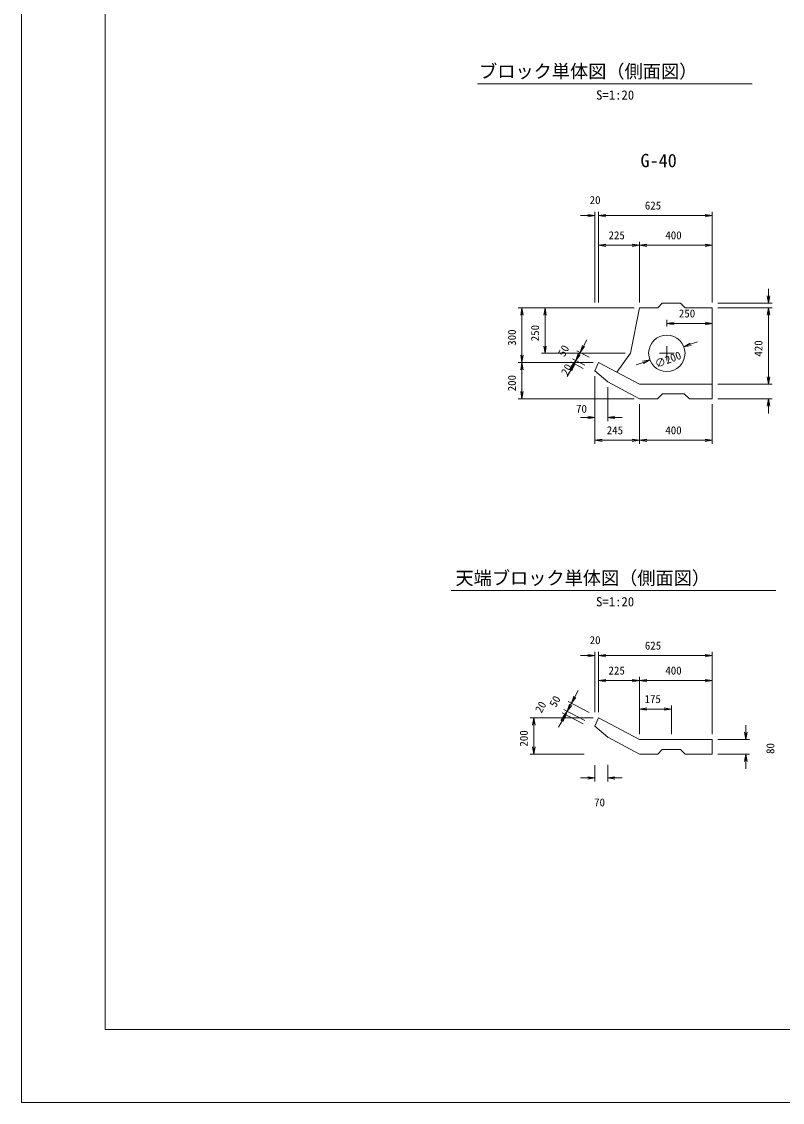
# Model space of a CAD drawing. Units: millimetres, scale not verified, with parts at other scales. Extents: x 0 to 84100, y 0 to 59400.
# Drawn here: x 0 to 20918, y 0 to 29700 of the extents above; entities that cross this region are included whole.
import ezdxf
from ezdxf.enums import TextEntityAlignment as Align

# ---------------------------------------------------------------- set-up
doc = ezdxf.new("R2010")
doc.units = ezdxf.units.MM
doc.header["$LTSCALE"] = 100
for name, color, linetype, lineweight in [('D-STR-DIM（寸法）', 7, 'Continuous', 18), ('D-STR（構造物外形線）', 1, 'Continuous', 18), ('D-TTL(外枠）', 2, 'Continuous', 18), ('D-TTL-LINE（枠内）', 2, 'Continuous', 18), ('DEFPOINTS_2', 8, 'Continuous', 18)]:
    doc.layers.add(name, color=color, linetype=linetype, lineweight=lineweight)
doc.layers.add('D-TTL-TXT（文字）', color=7, linetype='Continuous')
doc.styles.add('ＭＳ ゴシック', font='')
doc.styles.get('ＭＳ ゴシック').set_extended_font_data('MS Gothic')

msp = doc.modelspace()

# ---------------------------------------------------------------- linework, layer by layer
at = {"layer": 'D-STR-DIM（寸法）'}
for p, q in [((15565.7, 24370.3), (15365.7, 24370.3)), ((15565.7, 24403.7), (15765.7, 24370.3)), ((15765.7, 24370.3), (15565.7, 24337)), ((15765.7, 24370.3), (15565.7, 24370.3)), ((15765.7, 21984.8), (15765.7, 24470.3)), ((15865.7, 21984.8), (15865.7, 24470.3)), ((15865.7, 21984.8), (15865.7, 24470.3)), ((15865.7, 24370.3), (16065.7, 24403.7)), ((15865.7, 24370.3), (16065.7, 24403.7)), ((16065.7, 24337), (15865.7, 24370.3)), ((15865.7, 24370.3), (16065.7, 24370.3)), ((16065.7, 24337), (15865.7, 24370.3)), ((15865.7, 24370.3), (16065.7, 24370.3)), ((16065.7, 24370.3), (16265.7, 24370.3)), ((18790.7, 24370.3), (16065.7, 24370.3)), ((18790.7, 24403.7), (18990.7, 24370.3)), ((18990.7, 24370.3), (18790.7, 24337)), ((18990.7, 24370.3), (18790.7, 24370.3)), ((18990.7, 21984.8), (18990.7, 24470.3)), ((15865.7, 21984.8), (15865.7, 23652.3)), ((15865.7, 23552.3), (16065.7, 23585.6)), ((16065.7, 23519), (15865.7, 23552.3)), ((15865.7, 23552.3), (16065.7, 23552.3)), ((16790.7, 23552.3), (16065.7, 23552.3)), ((16790.7, 23585.6), (16990.7, 23552.3)), ((16990.7, 23552.3), (16790.7, 23519)), ((16990.7, 23552.3), (16790.7, 23552.3)), ((16990.7, 21984.8), (16990.7, 23652.3)), ((16990.7, 21984.8), (16990.7, 23652.3)), ((16990.7, 23552.3), (17190.7, 23585.6)), ((17190.7, 23519), (16990.7, 23552.3)), ((16990.7, 23552.3), (17190.7, 23552.3)), ((18790.7, 23552.3), (17190.7, 23552.3)), ((18790.7, 23585.6), (18990.7, 23552.3)), ((18990.7, 23552.3), (18790.7, 23519)), ((18990.7, 23552.3), (18790.7, 23552.3)), ((18990.7, 21984.8), (18990.7, 23652.3)), ((20536.6, 22159.8), (20536.6, 22359.8)), ((20536.6, 21959.8), (20503.2, 22159.8)), ((20569.9, 22159.8), (20536.6, 21959.8)), ((20536.6, 21959.8), (20536.6, 22159.8)), ((16840.7, 21834.8), (13657.5, 21834.8)), ((13724.2, 21634.8), (13757.5, 21834.8)), ((13757.5, 21834.8), (13790.9, 21634.8)), ((13757.5, 21834.8), (13757.5, 21634.8)), ((16840.7, 21834.8), (14292.8, 21834.8)), ((14359.5, 21634.8), (14392.8, 21834.8)), ((14392.8, 21834.8), (14426.2, 21634.8)), ((14392.8, 21834.8), (14392.8, 21634.8)), ((19140.7, 21959.8), (20636.6, 21959.8)), ((19140.7, 21834.8), (20636.6, 21834.8)), ((19140.7, 21834.8), (20636.6, 21834.8)), ((20503.2, 21634.8), (20536.6, 21834.8)), ((20503.2, 21634.8), (20536.6, 21834.8)), ((20536.6, 21834.8), (20569.9, 21634.8)), ((20536.6, 21834.8), (20536.6, 21634.8)), ((20536.6, 21834.8), (20569.9, 21634.8)), ((20536.6, 21834.8), (20536.6, 21634.8)), ((13757.5, 21634.8), (13757.5, 20534.8)), ((14392.8, 21634.8), (14392.8, 20784.8)), ((17740.7, 21319.8), (17740.7, 21504.1)), ((17740.7, 21404.1), (17940.7, 21437.4)), ((17940.7, 21370.8), (17740.7, 21404.1)), ((17740.7, 21404.1), (17940.7, 21404.1)), ((17940.7, 21404.1), (18790.7, 21404.1)), ((18790.7, 21437.4), (18990.7, 21404.1)), ((18990.7, 21404.1), (18790.7, 21370.8)), ((18990.7, 21404.1), (18790.7, 21404.1)), ((18990.7, 20734.8), (18990.7, 21504.1)), ((20536.6, 21634.8), (20536.6, 21434.8)), ((20536.6, 21634.8), (20536.6, 19934.8)), ((15355.8, 20606.8), (15420.5, 20798.9)), ((15449.9, 20783.2), (15544, 20959.7)), ((18208.1, 20762.4), (18383.2, 20864.6)), ((18208.1, 20762.4), (18395, 20833.4)), ((18406.9, 20802.2), (18208.1, 20762.4)), ((18395, 20833.4), (18582, 20904.4)), ((13757.5, 20334.8), (13724.2, 20534.8)), ((13790.9, 20534.8), (13757.5, 20334.8)), ((13757.5, 20334.8), (13757.5, 20534.8)), ((16590.7, 20584.8), (14292.8, 20584.8)), ((14392.8, 20584.8), (14359.5, 20784.8)), ((14426.2, 20784.8), (14392.8, 20584.8)), ((14392.8, 20584.8), (14392.8, 20784.8)), ((15238.2, 20386.2), (15302.9, 20578.3)), ((15238.2, 20386.2), (15332.3, 20562.6)), ((15361.7, 20547), (15238.2, 20386.2)), ((15601, 20476), (15267.6, 20653.8)), ((15332.3, 20562.6), (15426.4, 20739.1)), ((15355.8, 20606.8), (15449.9, 20783.2)), ((15479.3, 20767.5), (15355.8, 20606.8)), ((17540.7, 20584.8), (17940.7, 20584.8)), ((17740.7, 20384.8), (17740.7, 20784.8)), ((15715.7, 20334.8), (13657.5, 20334.8)), ((15715.7, 20334.8), (13657.5, 20334.8)), ((13724.2, 20134.8), (13757.5, 20334.8)), ((13757.5, 20334.8), (13790.9, 20134.8)), ((13757.5, 20334.8), (13757.5, 20134.8)), ((15144.1, 20209.7), (15049.9, 20033.2)), ((15068.2, 20138.4), (15191.8, 20299.2)), ((15191.8, 20299.2), (15097.7, 20122.7)), ((15436.9, 20168.4), (15103.5, 20346.2)), ((15114.6, 20225.4), (15238.2, 20386.2)), ((15191.8, 20299.2), (15127.1, 20107)), ((15238.2, 20386.2), (15144.1, 20209.7)), ((15483.3, 20255.4), (15149.9, 20433.2)), ((15483.3, 20255.4), (15149.9, 20433.2)), ((15238.2, 20386.2), (15173.5, 20194)), ((17086.3, 20336.3), (16899.3, 20265.3)), ((17074.4, 20367.4), (17273.2, 20407.3)), ((17273.2, 20407.3), (17086.3, 20336.3)), ((17273.2, 20407.3), (17098.1, 20305.1)), ((13757.5, 20134.8), (13757.5, 19534.8)), ((15097.7, 20122.7), (15003.5, 19946.2)), ((15765.7, 19954.8), (15765.7, 18093.8)), ((20536.6, 19734.8), (20503.2, 19934.8)), ((20536.6, 19734.8), (20503.2, 19934.8)), ((20536.6, 19934.8), (20536.6, 20134.8)), ((20569.9, 19934.8), (20536.6, 19734.8)), ((20536.6, 19734.8), (20536.6, 19934.8)), ((20569.9, 19934.8), (20536.6, 19734.8)), ((20536.6, 19734.8), (20536.6, 19934.8)), ((16115.7, 19653.6), (16115.7, 18721.8)), ((19140.7, 19734.8), (20636.6, 19734.8)), ((19140.7, 19734.8), (20636.6, 19734.8)), ((16840.7, 19334.8), (13657.5, 19334.8)), ((13757.5, 19334.8), (13724.2, 19534.8)), ((13790.9, 19534.8), (13757.5, 19334.8)), ((13757.5, 19334.8), (13757.5, 19534.8)), ((19140.7, 19334.8), (20636.6, 19334.8)), ((20503.2, 19134.8), (20536.6, 19334.8)), ((20536.6, 19334.8), (20569.9, 19134.8)), ((20536.6, 19334.8), (20536.6, 19134.8)), ((15765.7, 19184.8), (15765.7, 18721.8)), ((16990.7, 19184.8), (16990.7, 18093.8)), ((16990.7, 19184.8), (16990.7, 18093.8)), ((18990.7, 19184.8), (18990.7, 18093.8)), ((20536.6, 19134.8), (20536.6, 18934.8)), ((15565.7, 18821.8), (15365.7, 18821.8)), ((15565.7, 18855.2), (15765.7, 18821.8)), ((15765.7, 18821.8), (15565.7, 18788.5)), ((15765.7, 18821.8), (15565.7, 18821.8)), ((16115.7, 18821.8), (16315.7, 18855.2)), ((16315.7, 18788.5), (16115.7, 18821.8)), ((16115.7, 18821.8), (16315.7, 18821.8)), ((16315.7, 18821.8), (16515.7, 18821.8)), ((15765.7, 18193.8), (15965.7, 18227.2)), ((15965.7, 18160.5), (15765.7, 18193.8)), ((15765.7, 18193.8), (15965.7, 18193.8)), ((16790.7, 18193.8), (15965.7, 18193.8)), ((16790.7, 18227.2), (16990.7, 18193.8)), ((16990.7, 18193.8), (16790.7, 18160.5)), ((16990.7, 18193.8), (16790.7, 18193.8)), ((16990.7, 18193.8), (17190.7, 18227.2)), ((17190.7, 18160.5), (16990.7, 18193.8)), ((16990.7, 18193.8), (17190.7, 18193.8)), ((18790.7, 18193.8), (17190.7, 18193.8)), ((18790.7, 18227.2), (18990.7, 18193.8)), ((18990.7, 18193.8), (18790.7, 18160.5)), ((18990.7, 18193.8), (18790.7, 18193.8)), ((15565.7, 12277.1), (15365.7, 12277.1)), ((15565.7, 12310.4), (15765.7, 12277.1)), ((15765.7, 12277.1), (15565.7, 12243.8)), ((15765.7, 12277.1), (15565.7, 12277.1)), ((15765.7, 10720.3), (15765.7, 12377.1)), ((15865.7, 10720.3), (15865.7, 12377.1)), ((15865.7, 10720.3), (15865.7, 12377.1)), ((15865.7, 12277.1), (16065.7, 12310.4)), ((15865.7, 12277.1), (16065.7, 12310.4)), ((16065.7, 12243.8), (15865.7, 12277.1)), ((15865.7, 12277.1), (16065.7, 12277.1)), ((16065.7, 12243.8), (15865.7, 12277.1)), ((15865.7, 12277.1), (16065.7, 12277.1)), ((16065.7, 12277.1), (16265.7, 12277.1)), ((18790.7, 12277.1), (16065.7, 12277.1)), ((18790.7, 12310.4), (18990.7, 12277.1)), ((18990.7, 12277.1), (18790.7, 12243.8)), ((18990.7, 12277.1), (18790.7, 12277.1)), ((18990.7, 10120.3), (18990.7, 12377.1)), ((15865.7, 10720.3), (15865.7, 11691.4)), ((15865.7, 11591.4), (16065.7, 11624.8)), ((16065.7, 11558.1), (15865.7, 11591.4)), ((15865.7, 11591.4), (16065.7, 11591.4)), ((16790.7, 11591.4), (16065.7, 11591.4)), ((16790.7, 11624.8), (16990.7, 11591.4)), ((16990.7, 11591.4), (16790.7, 11558.1)), ((16990.7, 11591.4), (16790.7, 11591.4)), ((16990.7, 10120.3), (16990.7, 11691.4)), ((16990.7, 10120.3), (16990.7, 11691.4)), ((16990.7, 11591.4), (17190.7, 11624.8)), ((17190.7, 11558.1), (16990.7, 11591.4)), ((16990.7, 11591.4), (17190.7, 11591.4)), ((18790.7, 11591.4), (17190.7, 11591.4)), ((18790.7, 11624.8), (18990.7, 11591.4)), ((18990.7, 11591.4), (18790.7, 11558.1)), ((18990.7, 11591.4), (18790.7, 11591.4)), ((18990.7, 10120.3), (18990.7, 11691.4)), ((15213.2, 11145), (15307.3, 11321.5)), ((15601, 10711.5), (15030.8, 11015.6)), ((15095.5, 10924.4), (15189.7, 11100.9)), ((15119.1, 10968.5), (15183.8, 11160.7)), ((15119.1, 10968.5), (15213.2, 11145)), ((15242.6, 11129.3), (15119.1, 10968.5)), ((15436.3, 10402.7), (14866.1, 10706.8)), ((14877.9, 10587.1), (15001.4, 10747.9)), ((15001.4, 10747.9), (14907.3, 10571.5)), ((15483.3, 10490.9), (14913.2, 10795)), ((15483.3, 10490.9), (14913.2, 10795)), ((15001.4, 10747.9), (14936.7, 10555.8)), ((15001.4, 10747.9), (15066.1, 10940.1)), ((15001.4, 10747.9), (15095.5, 10924.4)), ((15124.9, 10908.7), (15001.4, 10747.9)), ((16990.7, 10120.3), (16990.7, 10907.4)), ((16990.7, 10807.4), (17190.7, 10840.8)), ((17190.7, 10774.1), (16990.7, 10807.4)), ((16990.7, 10807.4), (17190.7, 10807.4)), ((17665.7, 10807.4), (17190.7, 10807.4)), ((17665.7, 10840.8), (17865.7, 10807.4)), ((17865.7, 10807.4), (17665.7, 10774.1)), ((17865.7, 10807.4), (17665.7, 10807.4)), ((17865.7, 10120.3), (17865.7, 10907.4)), ((15715.7, 10570.3), (13983.5, 10570.3)), ((14050.2, 10370.3), (14083.5, 10570.3)), ((14083.5, 10570.3), (14116.8, 10370.3)), ((14083.5, 10570.3), (14083.5, 10370.3)), ((14860.2, 10483.2), (14766.1, 10306.8)), ((14907.3, 10571.5), (14813.2, 10395)), ((14830.8, 10498.9), (14954.4, 10659.7)), ((14954.4, 10659.7), (14860.2, 10483.2)), ((14954.4, 10659.7), (14889.7, 10467.5)), ((14083.5, 9770.3), (14083.5, 10370.3)), ((19912.9, 9970.3), (19879.6, 10170.3)), ((19912.9, 10170.3), (19912.9, 10370.3)), ((19946.3, 10170.3), (19912.9, 9970.3)), ((19912.9, 9970.3), (19912.9, 10170.3)), ((19140.7, 9970.3), (20012.9, 9970.3)), ((15465.7, 9570.3), (13983.5, 9570.3)), ((14083.5, 9570.3), (14050.2, 9770.3)), ((14116.8, 9770.3), (14083.5, 9570.3)), ((14083.5, 9570.3), (14083.5, 9770.3)), ((19140.7, 9570.3), (20012.9, 9570.3)), ((19879.6, 9370.3), (19912.9, 9570.3)), ((19912.9, 9570.3), (19946.3, 9370.3)), ((19912.9, 9570.3), (19912.9, 9370.3)), ((15765.7, 9270.3), (15765.7, 8816.9)), ((16115.7, 9273), (16115.7, 8816.9)), ((19912.9, 9370.3), (19912.9, 9170.3)), ((15565.7, 8916.9), (15365.7, 8916.9)), ((15565.7, 8950.2), (15765.7, 8916.9)), ((15765.7, 8916.9), (15565.7, 8883.5)), ((15765.7, 8916.9), (15565.7, 8916.9)), ((16115.7, 8916.9), (16315.7, 8950.2)), ((16315.7, 8883.5), (16115.7, 8916.9)), ((16115.7, 8916.9), (16315.7, 8916.9)), ((16315.7, 8916.9), (16515.7, 8916.9))]:
    msp.add_line(p, q, dxfattribs=at)
at = {"layer": 'D-STR（構造物外形線）'}
for p, q in [((16740.7, 20584.8), (16990.7, 21834.8)), ((16990.7, 21834.8), (17490.7, 21834.8)), ((17490.7, 21834.8), (17615.7, 21959.8)), ((17615.7, 21959.8), (18115.7, 21959.8)), ((18115.7, 21959.8), (18240.7, 21834.8)), ((18240.7, 21834.8), (18990.7, 21834.8)), ((18990.7, 19334.8), (18990.7, 21834.8)), ((16365.7, 20068.2), (16740.7, 20584.8)), ((15865.7, 20334.8), (15765.7, 20104.8)), ((15865.7, 20334.8), (16990.7, 19734.8)), ((15765.7, 20104.8), (16115.7, 19803.6)), ((16115.7, 19803.6), (16990.7, 19334.8)), ((16990.7, 19734.8), (18990.7, 19734.8)), ((16990.7, 19334.8), (17480.7, 19334.8)), ((17480.7, 19334.8), (17620.7, 19474.8)), ((17620.7, 19474.8), (18220.7, 19474.8)), ((18220.7, 19474.8), (18360.7, 19334.8)), ((18360.7, 19334.8), (18990.7, 19334.8)), ((15865.7, 10570.3), (15765.7, 10340.3)), ((16990.7, 9970.3), (15865.7, 10570.3)), ((16115.7, 10040.3), (15765.7, 10340.3)), ((16990.7, 9570.3), (16115.7, 10040.3)), ((18990.7, 9970.3), (16990.7, 9970.3)), ((18990.7, 9970.3), (18990.7, 9570.3)), ((17490.7, 9570.3), (16990.7, 9570.3)), ((17615.7, 9695.3), (17490.7, 9570.3)), ((18115.7, 9695.3), (17615.7, 9695.3)), ((18115.7, 9695.3), (18240.7, 9570.3)), ((18990.7, 9570.3), (18240.7, 9570.3))]:
    msp.add_line(p, q, dxfattribs=at)
msp.add_circle((17740.7, 20584.8), 500, dxfattribs=at)
at = {"layer": 'D-TTL(外枠）'}
for p, q in [((2300, 2000), (2300, 57400)), ((81800, 2000), (2300, 2000))]:
    msp.add_line(p, q, dxfattribs=at)
at = {"layer": 'D-TTL-LINE（枠内）'}
for p, q in [((12535.6, 27987.1), (20083.9, 27987.1)), ((11809.8, 14062.7), (20733.6, 14062.7))]:
    msp.add_line(p, q, dxfattribs=at)
at = {"layer": 'DEFPOINTS_2'}
for q in [(0, 59400), (84100, 0)]:
    msp.add_line((0, 0), q, dxfattribs=at)

# ---------------------------------------------------------------- texts
at = {"layer": 'D-STR-DIM（寸法）', "style": 'ＭＳ ゴシック'}
for s, p in [('20', (15619.2, 24620.3)), ('625', (17136.5, 24470.3)), ('225', (16138.1, 23652.3)), ('400', (17699.8, 23652.3)), ('250', (18071.8, 21504.1)), ('70', (15244.1, 18885.1)), ('245', (16088.1, 18293.8)), ('400', (17699.8, 18293.8)), ('20', (15619.2, 12527.1)), ('625', (17136.5, 12377.1)), ('225', (16138.1, 11691.4)), ('400', (17699.8, 11691.4)), ('175', (17128.2, 10907.4)), ('70', (15741.2, 8066.9))]:
    msp.add_text(s, height=219.9, dxfattribs=at).set_placement(p, align=Align.BOTTOM_LEFT)
for s, rotation, p in [('300', 90, (13657.5, 20791.7)), ('250', 90, (14292.8, 20915.9)), ('50', 61.928, (14984.3, 20441.4)), ('420', 90, (20436.6, 20494)), ('∅200', 20.799, (17485.5, 20116.3)), ('20', 61.928, (15067.4, 19922.2)), ('200', 90, (13657.5, 19540.9)), ('20', 61.928, (14354.7, 10648.1)), ('50', 61.928, (14747.6, 10803.2)), ('200', 90, (13983.5, 9776.4)), ('80', 90, (20762.9, 9574.6))]:
    msp.add_text(s, height=219.9, rotation=rotation, dxfattribs=at).set_placement(p, align=Align.BOTTOM_LEFT)
at = {"layer": 'D-TTL-TXT（文字）', "style": 'ＭＳ ゴシック'}
for s, height, p in [('ブロック単体図（側面図）', 366.6, (12578.8, 28040.5)), ('S=1:20', 256.6, (15795.1, 27477.6)), ('G-40', 366.6, (17017.1, 25589.3)), ('天端ブロック単体図（側面図）', 366.6, (11929.1, 14116.1)), ('S=1:20', 256.6, (15795.1, 13553.2))]:
    msp.add_text(s, height=height, dxfattribs=at).set_placement(p, align=Align.BOTTOM_LEFT)

doc.saveas('drawing.dxf')
